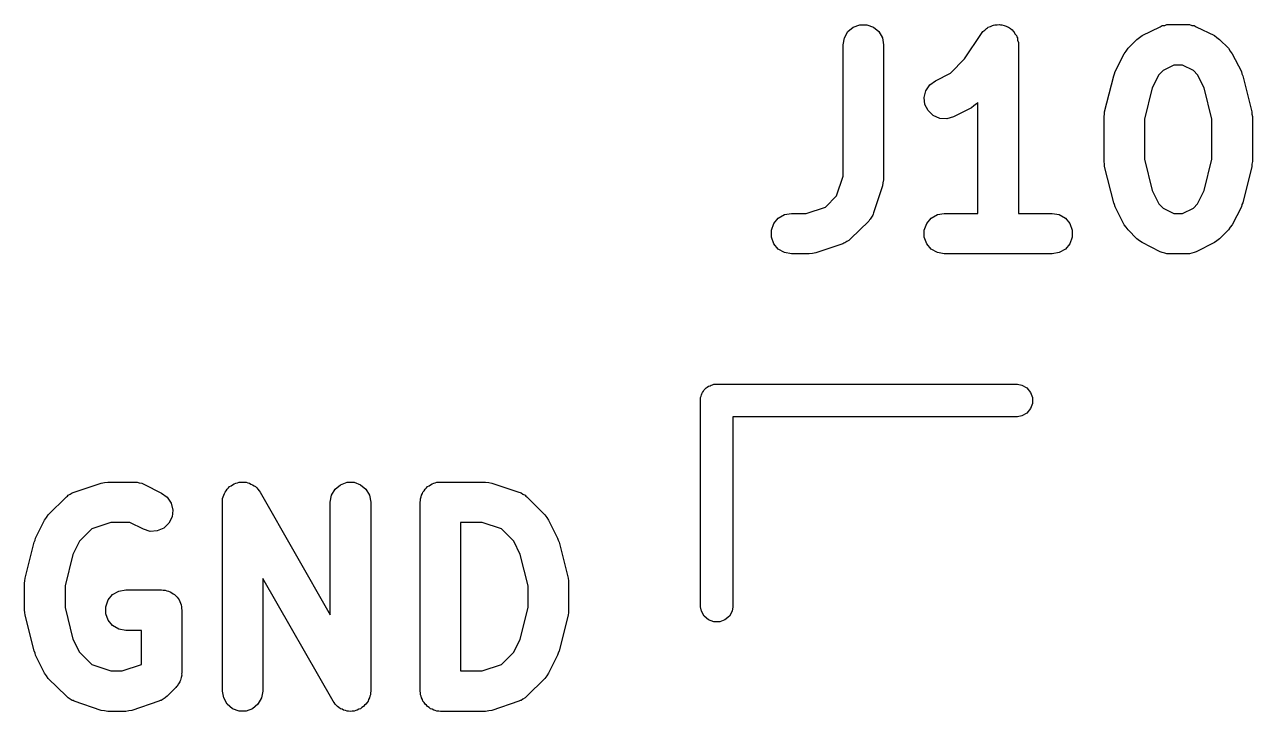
# Model space of a CAD drawing. Extents: x 10 to 287, y -200 to -10.
# Drawn here: x 128.405 to 132.955, y -107.453 to -104.908 of the extents above; entities that cross this region are included whole.
import ezdxf

# ---------------------------------------------------------------- set-up
doc = ezdxf.new("R2010")
doc.units = 0
doc.header["$MEASUREMENT"] = 0
doc.layers.add('BLACK', color=7, linetype='CONTINUOUS')

msp = doc.modelspace()

# ---------------------------------------------------------------- linework, layer by layer
at = {"layer": 'BLACK', "linetype": 'CONTINUOUS'}
for p, q in [((131.456, -104.934), (131.476, -104.918)), ((131.476, -104.918), (131.5, -104.909)), ((131.5, -104.909), (131.526, -104.909)), ((131.526, -104.909), (131.551, -104.918)), ((131.551, -104.918), (131.571, -104.934)), ((131.963, -104.929), (131.969, -104.922)), ((131.969, -104.922), (131.973, -104.92)), ((131.973, -104.92), (131.976, -104.918)), ((131.976, -104.918), (131.984, -104.915)), ((131.984, -104.915), (131.992, -104.911)), ((131.992, -104.911), (131.996, -104.91)), ((131.996, -104.91), (132, -104.909)), ((132, -104.909), (132.009, -104.909)), ((132.009, -104.909), (132.018, -104.908)), ((132.018, -104.908), (132.022, -104.909)), ((132.022, -104.909), (132.026, -104.909)), ((132.026, -104.909), (132.035, -104.912)), ((132.035, -104.912), (132.043, -104.914)), ((132.043, -104.914), (132.047, -104.916)), ((132.047, -104.916), (132.051, -104.918)), ((132.051, -104.918), (132.058, -104.923)), ((132.058, -104.923), (132.065, -104.928)), ((132.546, -104.949), (132.613, -104.916)), ((132.613, -104.916), (132.617, -104.914)), ((132.617, -104.914), (132.621, -104.912)), ((132.621, -104.912), (132.63, -104.911)), ((132.63, -104.911), (132.638, -104.908)), ((132.638, -104.908), (132.642, -104.908)), ((132.642, -104.908), (132.647, -104.908)), ((132.647, -104.908), (132.713, -104.908)), ((132.713, -104.908), (132.718, -104.908)), ((132.718, -104.908), (132.722, -104.908)), ((132.722, -104.908), (132.73, -104.911)), ((132.73, -104.911), (132.739, -104.912)), ((132.739, -104.912), (132.743, -104.914)), ((132.743, -104.914), (132.747, -104.916)), ((132.747, -104.916), (132.814, -104.949)), ((131.438, -104.983), (131.443, -104.957)), ((131.443, -104.957), (131.456, -104.934)), ((131.571, -104.934), (131.584, -104.957)), ((131.584, -104.957), (131.588, -104.983)), ((131.888, -105.035), (131.951, -104.941)), ((131.951, -104.941), (131.954, -104.938)), ((131.954, -104.938), (131.956, -104.934)), ((131.956, -104.934), (131.963, -104.929)), ((132.065, -104.928), (132.068, -104.932)), ((132.068, -104.932), (132.071, -104.934)), ((132.071, -104.934), (132.075, -104.942)), ((132.075, -104.942), (132.081, -104.949)), ((132.081, -104.949), (132.082, -104.953)), ((132.082, -104.953), (132.084, -104.957)), ((132.084, -104.957), (132.085, -104.966)), ((132.085, -104.966), (132.088, -104.974)), ((132.494, -104.996), (132.527, -104.963)), ((132.527, -104.963), (132.537, -104.956)), ((132.537, -104.956), (132.546, -104.949)), ((132.814, -104.949), (132.823, -104.956)), ((132.823, -104.956), (132.833, -104.963)), ((132.833, -104.963), (132.866, -104.996)), ((131.438, -105.47), (131.438, -104.983)), ((131.588, -104.983), (131.588, -105.483)), ((132.088, -104.974), (132.088, -104.979)), ((132.088, -104.979), (132.088, -104.983)), ((132.088, -104.983), (132.088, -105.608)), ((132.48, -105.016), (132.487, -105.006)), ((132.487, -105.006), (132.494, -104.996)), ((132.866, -104.996), (132.873, -105.006)), ((132.873, -105.006), (132.88, -105.016)), ((131.836, -105.088), (131.888, -105.035)), ((132.446, -105.082), (132.48, -105.016)), ((132.664, -105.058), (132.624, -105.078)), ((132.696, -105.058), (132.664, -105.058)), ((132.736, -105.078), (132.696, -105.058)), ((132.88, -105.016), (132.914, -105.082)), ((131.78, -105.116), (131.836, -105.088)), ((132.407, -105.231), (132.441, -105.098)), ((132.441, -105.098), (132.444, -105.09)), ((132.444, -105.09), (132.446, -105.082)), ((132.608, -105.094), (132.584, -105.142)), ((132.624, -105.078), (132.608, -105.094)), ((132.752, -105.094), (132.736, -105.078)), ((132.776, -105.142), (132.752, -105.094)), ((132.914, -105.082), (132.916, -105.09)), ((132.916, -105.09), (132.919, -105.098)), ((132.919, -105.098), (132.953, -105.231)), ((131.745, -105.153), (131.759, -105.131)), ((131.759, -105.131), (131.78, -105.116)), ((132.584, -105.142), (132.555, -105.259)), ((132.805, -105.259), (132.776, -105.142)), ((131.738, -105.178), (131.745, -105.153)), ((131.741, -105.204), (131.738, -105.178)), ((131.753, -105.227), (131.741, -105.204)), ((131.772, -105.245), (131.753, -105.227)), ((131.914, -105.216), (131.847, -105.25)), ((131.923, -105.209), (131.914, -105.216)), ((131.933, -105.202), (131.923, -105.209)), ((131.938, -105.197), (131.933, -105.202)), ((131.938, -105.608), (131.938, -105.197)), ((132.405, -105.249), (132.407, -105.24)), ((132.407, -105.24), (132.407, -105.231)), ((132.953, -105.231), (132.953, -105.24)), ((132.953, -105.24), (132.955, -105.249)), ((131.796, -105.256), (131.772, -105.245)), ((131.822, -105.257), (131.796, -105.256)), ((131.847, -105.25), (131.822, -105.257)), ((132.405, -105.416), (132.405, -105.249)), ((132.555, -105.259), (132.555, -105.407)), ((132.805, -105.407), (132.805, -105.259)), ((132.955, -105.249), (132.955, -105.416)), ((132.407, -105.425), (132.405, -105.416)), ((132.555, -105.407), (132.584, -105.523)), ((132.776, -105.523), (132.805, -105.407)), ((132.955, -105.416), (132.953, -105.425)), ((132.407, -105.434), (132.407, -105.425)), ((132.441, -105.568), (132.407, -105.434)), ((132.953, -105.434), (132.919, -105.568)), ((132.953, -105.425), (132.953, -105.434)), ((131.414, -105.542), (131.438, -105.47)), ((131.584, -105.506), (131.551, -105.606)), ((131.586, -105.495), (131.584, -105.506)), ((131.588, -105.483), (131.586, -105.495)), ((131.373, -105.584), (131.414, -105.542)), ((132.584, -105.523), (132.608, -105.572)), ((132.752, -105.572), (132.776, -105.523)), ((131.301, -105.608), (131.373, -105.584)), ((132.444, -105.575), (132.441, -105.568)), ((132.446, -105.583), (132.444, -105.575)), ((132.48, -105.65), (132.446, -105.583)), ((132.608, -105.572), (132.624, -105.588)), ((132.624, -105.588), (132.664, -105.608)), ((132.696, -105.608), (132.736, -105.588)), ((132.736, -105.588), (132.752, -105.572)), ((132.914, -105.583), (132.88, -105.65)), ((132.916, -105.575), (132.914, -105.583)), ((132.919, -105.568), (132.916, -105.575)), ((131.173, -105.67), (131.182, -105.645)), ((131.182, -105.645), (131.198, -105.625)), ((131.198, -105.625), (131.221, -105.612)), ((131.221, -105.612), (131.247, -105.608)), ((131.247, -105.608), (131.301, -105.608)), ((131.533, -105.636), (131.466, -105.702)), ((131.536, -105.632), (131.533, -105.636)), ((131.539, -105.629), (131.536, -105.632)), ((131.543, -105.622), (131.539, -105.629)), ((131.548, -105.614), (131.543, -105.622)), ((131.549, -105.61), (131.548, -105.614)), ((131.551, -105.606), (131.549, -105.61)), ((131.739, -105.67), (131.748, -105.645)), ((131.748, -105.645), (131.765, -105.625)), ((131.765, -105.625), (131.788, -105.612)), ((131.788, -105.612), (131.813, -105.608)), ((131.813, -105.608), (131.938, -105.608)), ((132.088, -105.608), (132.213, -105.608)), ((132.213, -105.608), (132.239, -105.612)), ((132.239, -105.612), (132.262, -105.625)), ((132.262, -105.625), (132.278, -105.645)), ((132.278, -105.645), (132.287, -105.67)), ((132.487, -105.659), (132.48, -105.65)), ((132.664, -105.608), (132.696, -105.608)), ((132.88, -105.65), (132.873, -105.659)), ((131.173, -105.696), (131.173, -105.67)), ((131.182, -105.72), (131.173, -105.696)), ((131.739, -105.696), (131.739, -105.67)), ((131.748, -105.72), (131.739, -105.696)), ((132.287, -105.696), (132.278, -105.72)), ((132.287, -105.67), (132.287, -105.696)), ((132.494, -105.669), (132.487, -105.659)), ((132.527, -105.702), (132.494, -105.669)), ((132.866, -105.669), (132.833, -105.702)), ((132.873, -105.659), (132.866, -105.669)), ((131.198, -105.74), (131.182, -105.72)), ((131.221, -105.753), (131.198, -105.74)), ((131.437, -105.72), (131.337, -105.754)), ((131.441, -105.718), (131.437, -105.72)), ((131.445, -105.717), (131.441, -105.718)), ((131.452, -105.712), (131.445, -105.717)), ((131.46, -105.708), (131.452, -105.712)), ((131.463, -105.705), (131.46, -105.708)), ((131.466, -105.702), (131.463, -105.705)), ((131.765, -105.74), (131.748, -105.72)), ((131.788, -105.753), (131.765, -105.74)), ((132.262, -105.74), (132.239, -105.753)), ((132.278, -105.72), (132.262, -105.74)), ((132.537, -105.709), (132.527, -105.702)), ((132.546, -105.716), (132.537, -105.709)), ((132.613, -105.75), (132.546, -105.716)), ((132.814, -105.716), (132.747, -105.75)), ((132.823, -105.709), (132.814, -105.716)), ((132.833, -105.702), (132.823, -105.709)), ((131.247, -105.758), (131.221, -105.753)), ((131.313, -105.758), (131.247, -105.758)), ((131.325, -105.756), (131.313, -105.758)), ((131.337, -105.754), (131.325, -105.756)), ((131.813, -105.758), (131.788, -105.753)), ((132.213, -105.758), (131.813, -105.758)), ((132.239, -105.753), (132.213, -105.758)), ((132.617, -105.751), (132.613, -105.75)), ((132.621, -105.753), (132.617, -105.751)), ((132.63, -105.755), (132.621, -105.753)), ((132.638, -105.757), (132.63, -105.755)), ((132.642, -105.757), (132.638, -105.757)), ((132.647, -105.758), (132.642, -105.757)), ((132.713, -105.758), (132.647, -105.758)), ((132.718, -105.757), (132.713, -105.758)), ((132.722, -105.757), (132.718, -105.757)), ((132.73, -105.755), (132.722, -105.757)), ((132.739, -105.753), (132.73, -105.755)), ((132.743, -105.751), (132.739, -105.753)), ((132.747, -105.75), (132.743, -105.751)), ((130.954, -106.243), (130.959, -106.241)), ((130.959, -106.241), (130.965, -106.241)), ((130.965, -106.241), (130.965, -106.241)), ((130.965, -106.241), (132.085, -106.241)), ((132.085, -106.241), (132.101, -106.244)), ((130.91, -106.29), (130.912, -106.285)), ((130.912, -106.285), (130.913, -106.28)), ((130.913, -106.28), (130.915, -106.276)), ((130.915, -106.276), (130.917, -106.271)), ((130.917, -106.271), (130.921, -106.266)), ((130.921, -106.266), (130.923, -106.262)), ((130.923, -106.262), (130.927, -106.258)), ((130.927, -106.258), (130.931, -106.254)), ((130.931, -106.254), (130.935, -106.252)), ((130.935, -106.252), (130.94, -106.248)), ((130.94, -106.248), (130.945, -106.246)), ((130.945, -106.246), (130.949, -106.244)), ((130.949, -106.244), (130.954, -106.243)), ((132.101, -106.244), (132.119, -106.254)), ((132.119, -106.254), (132.133, -106.271)), ((132.133, -106.271), (132.14, -106.29)), ((130.91, -106.296), (130.91, -106.29)), ((130.91, -107.066), (130.91, -106.296)), ((132.133, -106.331), (132.119, -106.348)), ((132.14, -106.312), (132.133, -106.331)), ((132.14, -106.29), (132.14, -106.312)), ((132.085, -106.361), (131.03, -106.361)), ((131.03, -106.361), (131.03, -107.066)), ((132.101, -106.358), (132.085, -106.361)), ((132.119, -106.348), (132.101, -106.358)), ((128.689, -106.607), (128.701, -106.605)), ((128.701, -106.605), (128.713, -106.603)), ((128.713, -106.603), (128.813, -106.603)), ((128.813, -106.603), (128.817, -106.603)), ((128.817, -106.603), (128.822, -106.603)), ((128.822, -106.603), (128.83, -106.606)), ((128.83, -106.606), (128.839, -106.607)), ((129.188, -106.607), (129.194, -106.606)), ((129.194, -106.606), (129.2, -106.604)), ((129.2, -106.604), (129.207, -106.604)), ((129.207, -106.604), (129.213, -106.603)), ((129.213, -106.603), (129.22, -106.604)), ((129.22, -106.604), (129.226, -106.604)), ((129.226, -106.604), (129.232, -106.606)), ((129.232, -106.606), (129.239, -106.607)), ((129.576, -106.613), (129.6, -106.604)), ((129.6, -106.604), (129.626, -106.604)), ((129.626, -106.604), (129.65, -106.613)), ((129.921, -106.607), (129.927, -106.606)), ((129.927, -106.606), (129.933, -106.604)), ((129.933, -106.604), (129.94, -106.604)), ((129.94, -106.604), (129.946, -106.603)), ((129.946, -106.603), (130.113, -106.603)), ((130.113, -106.603), (130.125, -106.605)), ((130.125, -106.605), (130.137, -106.607)), ((128.564, -106.655), (128.566, -106.652)), ((128.566, -106.652), (128.574, -106.648)), ((128.574, -106.648), (128.581, -106.643)), ((128.581, -106.643), (128.585, -106.642)), ((128.585, -106.642), (128.589, -106.64)), ((128.589, -106.64), (128.689, -106.607)), ((128.839, -106.607), (128.842, -106.609)), ((128.842, -106.609), (128.847, -106.611)), ((128.847, -106.611), (128.913, -106.644)), ((128.913, -106.644), (128.934, -106.659)), ((129.141, -106.658), (129.143, -106.652)), ((129.143, -106.652), (129.146, -106.646)), ((129.146, -106.646), (129.148, -106.64)), ((129.148, -106.64), (129.152, -106.635)), ((129.152, -106.635), (129.156, -106.629)), ((129.156, -106.629), (129.161, -106.625)), ((129.161, -106.625), (129.165, -106.62)), ((129.165, -106.62), (129.171, -106.617)), ((129.171, -106.617), (129.175, -106.613)), ((129.175, -106.613), (129.182, -106.61)), ((129.182, -106.61), (129.188, -106.607)), ((129.239, -106.607), (129.244, -106.611)), ((129.244, -106.611), (129.25, -106.613)), ((129.25, -106.613), (129.256, -106.617)), ((129.256, -106.617), (129.261, -106.62)), ((129.261, -106.62), (129.266, -106.625)), ((129.266, -106.625), (129.27, -106.629)), ((129.27, -106.629), (129.274, -106.635)), ((129.274, -106.635), (129.278, -106.64)), ((129.278, -106.64), (129.538, -107.095)), ((129.538, -106.678), (129.543, -106.652)), ((129.543, -106.652), (129.556, -106.629)), ((129.556, -106.629), (129.576, -106.613)), ((129.65, -106.613), (129.67, -106.629)), ((129.67, -106.629), (129.683, -106.652)), ((129.683, -106.652), (129.688, -106.678)), ((129.875, -106.658), (129.876, -106.652)), ((129.876, -106.652), (129.879, -106.646)), ((129.879, -106.646), (129.881, -106.64)), ((129.881, -106.64), (129.886, -106.635)), ((129.886, -106.635), (129.889, -106.629)), ((129.889, -106.629), (129.894, -106.625)), ((129.894, -106.625), (129.898, -106.62)), ((129.898, -106.62), (129.904, -106.617)), ((129.904, -106.617), (129.909, -106.613)), ((129.909, -106.613), (129.915, -106.61)), ((129.915, -106.61), (129.921, -106.607)), ((130.137, -106.607), (130.237, -106.64)), ((130.237, -106.64), (130.241, -106.642)), ((130.241, -106.642), (130.245, -106.643)), ((130.245, -106.643), (130.252, -106.648)), ((130.252, -106.648), (130.26, -106.652)), ((130.26, -106.652), (130.262, -106.655)), ((128.493, -106.725), (128.56, -106.658)), ((128.56, -106.658), (128.564, -106.655)), ((128.934, -106.659), (128.948, -106.681)), ((128.948, -106.681), (128.955, -106.707)), ((129.138, -106.678), (129.139, -106.671)), ((129.138, -107.378), (129.138, -106.678)), ((129.139, -106.664), (129.141, -106.658)), ((129.139, -106.671), (129.139, -106.664)), ((129.538, -107.095), (129.538, -106.678)), ((129.688, -106.678), (129.688, -107.378)), ((129.871, -106.678), (129.872, -106.671)), ((129.871, -107.378), (129.871, -106.678)), ((129.872, -106.665), (129.875, -106.658)), ((129.872, -106.671), (129.872, -106.665)), ((130.262, -106.655), (130.266, -106.658)), ((130.266, -106.658), (130.333, -106.725)), ((128.479, -106.744), (128.486, -106.734)), ((128.486, -106.734), (128.493, -106.725)), ((128.952, -106.732), (128.94, -106.756)), ((128.955, -106.707), (128.952, -106.732)), ((130.333, -106.725), (130.34, -106.734)), ((130.34, -106.734), (130.347, -106.744)), ((128.446, -106.811), (128.479, -106.744)), ((128.654, -106.777), (128.608, -106.822)), ((128.725, -106.753), (128.654, -106.777)), ((128.795, -106.753), (128.725, -106.753)), ((128.846, -106.778), (128.795, -106.753)), ((128.871, -106.786), (128.846, -106.778)), ((128.897, -106.784), (128.871, -106.786)), ((128.921, -106.774), (128.897, -106.784)), ((128.94, -106.756), (128.921, -106.774)), ((130.021, -106.753), (130.021, -107.303)), ((130.101, -106.753), (130.021, -106.753)), ((130.172, -106.777), (130.101, -106.753)), ((130.218, -106.822), (130.172, -106.777)), ((130.347, -106.744), (130.38, -106.811)), ((128.407, -106.959), (128.44, -106.826)), ((128.44, -106.826), (128.444, -106.819)), ((128.444, -106.819), (128.446, -106.811)), ((128.608, -106.822), (128.584, -106.871)), ((130.242, -106.871), (130.218, -106.822)), ((130.38, -106.811), (130.382, -106.819)), ((130.382, -106.819), (130.386, -106.826)), ((130.386, -106.826), (130.419, -106.959)), ((128.584, -106.871), (128.555, -106.987)), ((130.271, -106.987), (130.242, -106.871)), ((128.405, -106.978), (128.406, -106.969)), ((128.406, -106.969), (128.407, -106.959)), ((129.548, -107.415), (129.288, -106.96)), ((129.288, -106.96), (129.288, -107.378)), ((130.419, -106.959), (130.42, -106.969)), ((130.42, -106.969), (130.421, -106.978)), ((128.405, -107.078), (128.405, -106.978)), ((128.555, -106.987), (128.555, -107.068)), ((128.731, -107.02), (128.754, -107.007)), ((128.754, -107.007), (128.78, -107.003)), ((128.78, -107.003), (128.913, -107.003)), ((128.913, -107.003), (128.919, -107.004)), ((128.919, -107.004), (128.926, -107.004)), ((128.926, -107.004), (128.932, -107.006)), ((128.932, -107.006), (128.939, -107.007)), ((128.939, -107.007), (128.944, -107.01)), ((128.944, -107.01), (128.951, -107.013)), ((128.951, -107.013), (128.956, -107.017)), ((130.271, -107.068), (130.271, -106.987)), ((130.421, -106.978), (130.421, -107.078)), ((128.706, -107.065), (128.715, -107.04)), ((128.715, -107.04), (128.731, -107.02)), ((128.956, -107.017), (128.961, -107.02)), ((128.961, -107.02), (128.965, -107.025)), ((128.965, -107.025), (128.97, -107.029)), ((128.97, -107.029), (128.974, -107.035)), ((128.974, -107.035), (128.978, -107.04)), ((128.978, -107.04), (128.98, -107.046)), ((128.98, -107.046), (128.983, -107.052)), ((128.983, -107.052), (128.985, -107.058)), ((128.985, -107.058), (128.987, -107.065)), ((128.406, -107.087), (128.405, -107.078)), ((128.407, -107.096), (128.406, -107.087)), ((128.44, -107.229), (128.407, -107.096)), ((128.555, -107.068), (128.584, -107.185)), ((128.706, -107.091), (128.706, -107.065)), ((128.715, -107.115), (128.706, -107.091)), ((128.987, -107.065), (128.987, -107.071)), ((128.987, -107.071), (128.988, -107.078)), ((128.988, -107.078), (128.988, -107.311)), ((130.242, -107.185), (130.271, -107.068)), ((130.419, -107.096), (130.386, -107.229)), ((130.42, -107.087), (130.419, -107.096)), ((130.421, -107.078), (130.42, -107.087)), ((130.913, -107.082), (130.91, -107.066)), ((130.923, -107.1), (130.913, -107.082)), ((130.94, -107.114), (130.923, -107.1)), ((131.017, -107.1), (131, -107.114)), ((131.027, -107.082), (131.017, -107.1)), ((131.03, -107.066), (131.027, -107.082)), ((128.731, -107.135), (128.715, -107.115)), ((128.754, -107.148), (128.731, -107.135)), ((128.78, -107.153), (128.754, -107.148)), ((130.959, -107.121), (130.94, -107.114)), ((130.981, -107.121), (130.959, -107.121)), ((131, -107.114), (130.981, -107.121)), ((128.584, -107.185), (128.608, -107.233)), ((128.838, -107.153), (128.78, -107.153)), ((128.838, -107.279), (128.838, -107.153)), ((130.218, -107.233), (130.242, -107.185)), ((128.444, -107.237), (128.44, -107.229)), ((128.446, -107.245), (128.444, -107.237)), ((128.608, -107.233), (128.654, -107.279)), ((130.172, -107.279), (130.218, -107.233)), ((130.382, -107.237), (130.38, -107.245)), ((130.386, -107.229), (130.382, -107.237)), ((128.479, -107.311), (128.446, -107.245)), ((128.654, -107.279), (128.725, -107.303)), ((128.767, -107.303), (128.838, -107.279)), ((130.101, -107.303), (130.172, -107.279)), ((130.38, -107.245), (130.347, -107.311)), ((128.486, -107.321), (128.479, -107.311)), ((128.493, -107.331), (128.486, -107.321)), ((128.56, -107.397), (128.493, -107.331)), ((128.725, -107.303), (128.767, -107.303)), ((128.985, -107.327), (128.983, -107.337)), ((128.988, -107.318), (128.985, -107.327)), ((128.988, -107.311), (128.987, -107.314)), ((128.987, -107.314), (128.988, -107.318)), ((130.021, -107.303), (130.101, -107.303)), ((130.333, -107.331), (130.266, -107.397)), ((130.34, -107.321), (130.333, -107.331)), ((130.347, -107.311), (130.34, -107.321)), ((128.966, -107.364), (128.933, -107.397)), ((128.968, -107.361), (128.966, -107.364)), ((128.97, -107.359), (128.968, -107.361)), ((128.975, -107.351), (128.97, -107.359)), ((128.981, -107.343), (128.975, -107.351)), ((128.982, -107.34), (128.981, -107.343)), ((128.983, -107.337), (128.982, -107.34)), ((129.143, -107.403), (129.138, -107.378)), ((129.288, -107.378), (129.283, -107.403)), ((129.688, -107.378), (129.687, -107.384)), ((129.872, -107.384), (129.871, -107.378)), ((128.564, -107.4), (128.56, -107.397)), ((128.566, -107.403), (128.564, -107.4)), ((128.574, -107.407), (128.566, -107.403)), ((128.581, -107.412), (128.574, -107.407)), ((128.585, -107.413), (128.581, -107.412)), ((128.589, -107.415), (128.585, -107.413)), ((128.689, -107.449), (128.589, -107.415)), ((128.903, -107.415), (128.803, -107.449)), ((128.907, -107.413), (128.903, -107.415)), ((128.911, -107.412), (128.907, -107.413)), ((128.919, -107.407), (128.911, -107.412)), ((128.926, -107.403), (128.919, -107.407)), ((128.929, -107.4), (128.926, -107.403)), ((128.933, -107.397), (128.929, -107.4)), ((129.156, -107.426), (129.143, -107.403)), ((129.283, -107.403), (129.27, -107.426)), ((129.552, -107.42), (129.548, -107.415)), ((129.556, -107.426), (129.552, -107.42)), ((129.674, -107.42), (129.67, -107.426)), ((129.678, -107.415), (129.674, -107.42)), ((129.68, -107.409), (129.678, -107.415)), ((129.683, -107.403), (129.68, -107.409)), ((129.685, -107.397), (129.683, -107.403)), ((129.687, -107.391), (129.685, -107.397)), ((129.687, -107.384), (129.687, -107.391)), ((129.872, -107.391), (129.872, -107.384)), ((129.875, -107.397), (129.872, -107.391)), ((129.876, -107.403), (129.875, -107.397)), ((129.879, -107.409), (129.876, -107.403)), ((129.881, -107.415), (129.879, -107.409)), ((129.886, -107.42), (129.881, -107.415)), ((129.889, -107.426), (129.886, -107.42)), ((130.237, -107.415), (130.137, -107.449)), ((130.241, -107.413), (130.237, -107.415)), ((130.245, -107.412), (130.241, -107.413)), ((130.252, -107.407), (130.245, -107.412)), ((130.26, -107.403), (130.252, -107.407)), ((130.262, -107.4), (130.26, -107.403)), ((130.266, -107.397), (130.262, -107.4)), ((128.701, -107.451), (128.689, -107.449)), ((128.713, -107.453), (128.701, -107.451)), ((128.78, -107.453), (128.713, -107.453)), ((128.792, -107.451), (128.78, -107.453)), ((128.803, -107.449), (128.792, -107.451)), ((129.175, -107.443), (129.156, -107.426)), ((129.2, -107.452), (129.175, -107.443)), ((129.226, -107.452), (129.2, -107.452)), ((129.25, -107.443), (129.226, -107.452)), ((129.27, -107.426), (129.25, -107.443)), ((129.56, -107.43), (129.556, -107.426)), ((129.565, -107.435), (129.56, -107.43)), ((129.57, -107.438), (129.565, -107.435)), ((129.576, -107.443), (129.57, -107.438)), ((129.582, -107.445), (129.576, -107.443)), ((129.587, -107.448), (129.582, -107.445)), ((129.594, -107.449), (129.587, -107.448)), ((129.6, -107.452), (129.594, -107.449)), ((129.606, -107.452), (129.6, -107.452)), ((129.613, -107.453), (129.606, -107.452)), ((129.619, -107.452), (129.613, -107.453)), ((129.626, -107.452), (129.619, -107.452)), ((129.632, -107.449), (129.626, -107.452)), ((129.638, -107.448), (129.632, -107.449)), ((129.644, -107.445), (129.638, -107.448)), ((129.65, -107.443), (129.644, -107.445)), ((129.655, -107.439), (129.65, -107.443)), ((129.661, -107.435), (129.655, -107.439)), ((129.665, -107.43), (129.661, -107.435)), ((129.67, -107.426), (129.665, -107.43)), ((129.894, -107.43), (129.889, -107.426)), ((129.898, -107.435), (129.894, -107.43)), ((129.904, -107.438), (129.898, -107.435)), ((129.909, -107.443), (129.904, -107.438)), ((129.915, -107.445), (129.909, -107.443)), ((129.921, -107.448), (129.915, -107.445)), ((129.927, -107.449), (129.921, -107.448)), ((129.933, -107.452), (129.927, -107.449)), ((129.94, -107.452), (129.933, -107.452)), ((129.946, -107.453), (129.94, -107.452)), ((130.113, -107.453), (129.946, -107.453)), ((130.125, -107.451), (130.113, -107.453)), ((130.137, -107.449), (130.125, -107.451))]:
    msp.add_line(p, q, dxfattribs=at)

doc.saveas('drawing.dxf')
